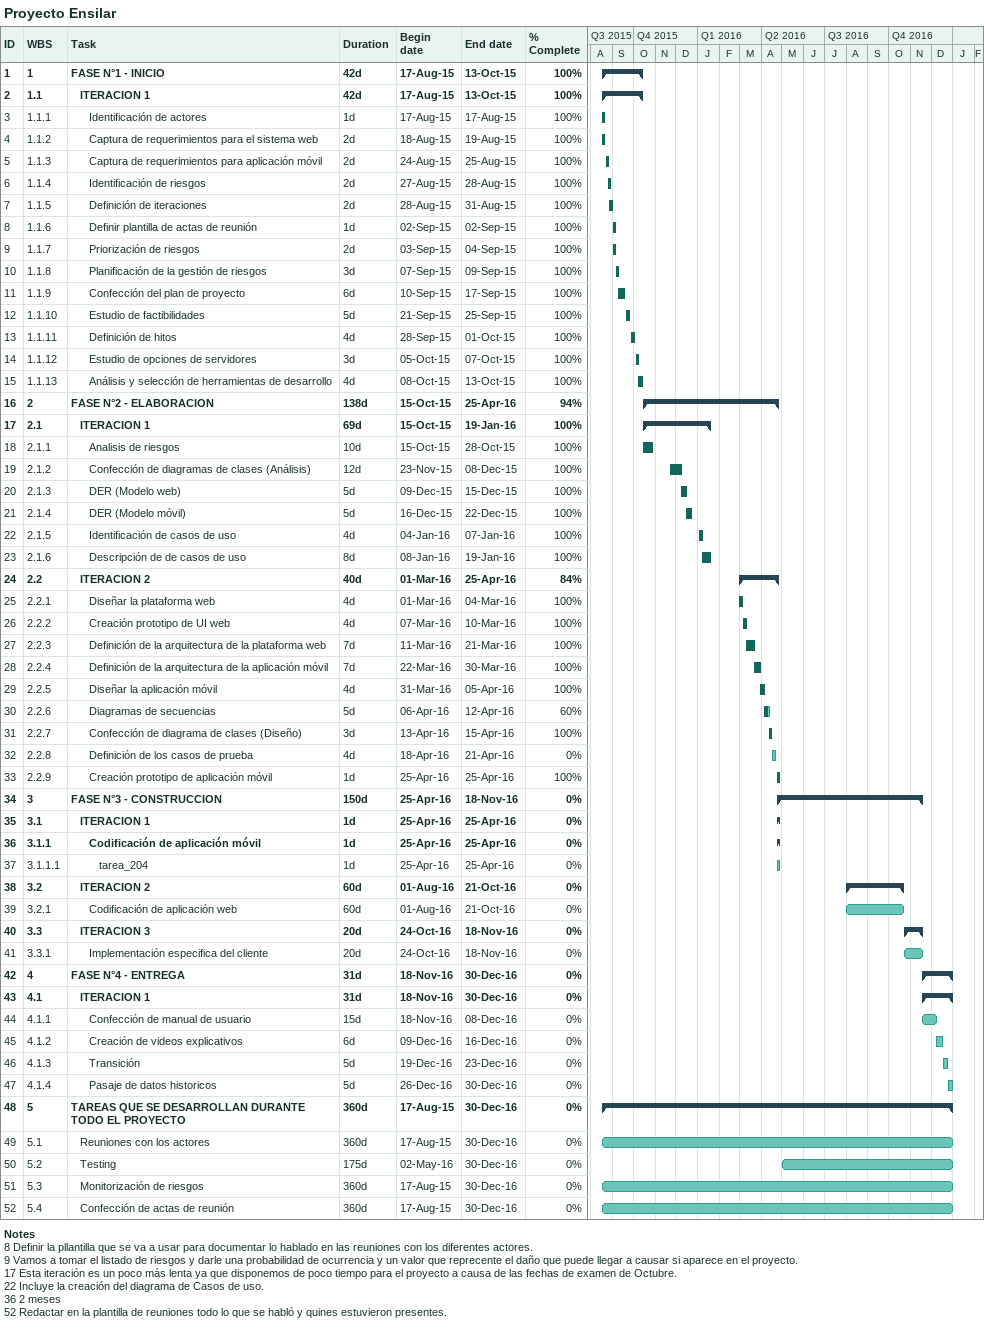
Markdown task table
Proyecto Ensilar

| ID | WBS | Task | Duration | Start | Finish | % complete |
|---|---|---|---|---|---|---|
| 1 | 1 | **FASE N°1 - INICIO** | 42d | 2015-08-17 | 2015-10-13 | 100 |
| 2 | 1.1 | **ITERACION 1** | 42d | 2015-08-17 | 2015-10-13 | 100 |
| 3 | 1.1.1 | Identificación de actores | 1d | 2015-08-17 | 2015-08-17 | 100 |
| 4 | 1.1.2 | Captura de requerimientos para el sistema web | 2d | 2015-08-18 | 2015-08-19 | 100 |
| 5 | 1.1.3 | Captura de requerimientos para aplicación móvil | 2d | 2015-08-24 | 2015-08-25 | 100 |
| 6 | 1.1.4 | Identificación de riesgos | 2d | 2015-08-27 | 2015-08-28 | 100 |
| 7 | 1.1.5 | Definición de iteraciones | 2d | 2015-08-28 | 2015-08-31 | 100 |
| 8 | 1.1.6 | Definir plantilla de actas de reunión | 1d | 2015-09-02 | 2015-09-02 | 100 |
| 9 | 1.1.7 | Priorización de riesgos | 2d | 2015-09-03 | 2015-09-04 | 100 |
| 10 | 1.1.8 | Planificación de la gestión de riesgos | 3d | 2015-09-07 | 2015-09-09 | 100 |
| 11 | 1.1.9 | Confección del plan de proyecto | 6d | 2015-09-10 | 2015-09-17 | 100 |
| 12 | 1.1.10 | Estudio de factibilidades | 5d | 2015-09-21 | 2015-09-25 | 100 |
| 13 | 1.1.11 | Definición de hitos | 4d | 2015-09-28 | 2015-10-01 | 100 |
| 14 | 1.1.12 | Estudio de opciones de servidores | 3d | 2015-10-05 | 2015-10-07 | 100 |
| 15 | 1.1.13 | Análisis y selección de herramientas de desarrollo | 4d | 2015-10-08 | 2015-10-13 | 100 |
| 16 | 2 | **FASE N°2 - ELABORACION** | 138d | 2015-10-15 | 2016-04-25 | 94 |
| 17 | 2.1 | **ITERACION 1** | 69d | 2015-10-15 | 2016-01-19 | 100 |
| 18 | 2.1.1 | Analisis de riesgos | 10d | 2015-10-15 | 2015-10-28 | 100 |
| 19 | 2.1.2 | Confección de diagramas de clases (Análisis) | 12d | 2015-11-23 | 2015-12-08 | 100 |
| 20 | 2.1.3 | DER (Modelo web) | 5d | 2015-12-09 | 2015-12-15 | 100 |
| 21 | 2.1.4 | DER (Modelo móvil) | 5d | 2015-12-16 | 2015-12-22 | 100 |
| 22 | 2.1.5 | Identificación de casos de uso | 4d | 2016-01-04 | 2016-01-07 | 100 |
| 23 | 2.1.6 | Descripción de de casos de uso | 8d | 2016-01-08 | 2016-01-19 | 100 |
| 24 | 2.2 | **ITERACION 2** | 40d | 2016-03-01 | 2016-04-25 | 84 |
| 25 | 2.2.1 | Diseñar la plataforma web | 4d | 2016-03-01 | 2016-03-04 | 100 |
| 26 | 2.2.2 | Creación prototipo de UI web | 4d | 2016-03-07 | 2016-03-10 | 100 |
| 27 | 2.2.3 | Definición de la arquitectura de la plataforma web | 7d | 2016-03-11 | 2016-03-21 | 100 |
| 28 | 2.2.4 | Definición de la arquitectura de la aplicación móvil | 7d | 2016-03-22 | 2016-03-30 | 100 |
| 29 | 2.2.5 | Diseñar la aplicación móvil | 4d | 2016-03-31 | 2016-04-05 | 100 |
| 30 | 2.2.6 | Diagramas de secuencias | 5d | 2016-04-06 | 2016-04-12 | 60 |
| 31 | 2.2.7 | Confección de diagrama de clases (Diseño) | 3d | 2016-04-13 | 2016-04-15 | 100 |
| 32 | 2.2.8 | Definición de los casos de prueba | 4d | 2016-04-18 | 2016-04-21 | 0 |
| 33 | 2.2.9 | Creación prototipo de aplicación móvil | 1d | 2016-04-25 | 2016-04-25 | 100 |
| 34 | 3 | **FASE N°3 - CONSTRUCCION** | 150d | 2016-04-25 | 2016-11-18 | 0 |
| 35 | 3.1 | **ITERACION 1** | 1d | 2016-04-25 | 2016-04-25 | 0 |
| 36 | 3.1.1 | **Codificación de aplicación móvil** | 1d | 2016-04-25 | 2016-04-25 | 0 |
| 37 | 3.1.1.1 | tarea_204 | 1d | 2016-04-25 | 2016-04-25 | 0 |
| 38 | 3.2 | **ITERACION 2** | 60d | 2016-08-01 | 2016-10-21 | 0 |
| 39 | 3.2.1 | Codificación de aplicación web | 60d | 2016-08-01 | 2016-10-21 | 0 |
| 40 | 3.3 | **ITERACION 3** | 20d | 2016-10-24 | 2016-11-18 | 0 |
| 41 | 3.3.1 | Implementación especifica del cliente | 20d | 2016-10-24 | 2016-11-18 | 0 |
| 42 | 4 | **FASE N°4 - ENTREGA** | 31d | 2016-11-18 | 2016-12-30 | 0 |
| 43 | 4.1 | **ITERACION 1** | 31d | 2016-11-18 | 2016-12-30 | 0 |
| 44 | 4.1.1 | Confección de manual de usuario | 15d | 2016-11-18 | 2016-12-08 | 0 |
| 45 | 4.1.2 | Creación de videos explicativos | 6d | 2016-12-09 | 2016-12-16 | 0 |
| 46 | 4.1.3 | Transición | 5d | 2016-12-19 | 2016-12-23 | 0 |
| 47 | 4.1.4 | Pasaje de datos historicos | 5d | 2016-12-26 | 2016-12-30 | 0 |
| 48 | 5 | **TAREAS QUE SE DESARROLLAN DURANTE TODO EL PROYECTO** | 360d | 2015-08-17 | 2016-12-30 | 0 |
| 49 | 5.1 | Reuniones con los actores | 360d | 2015-08-17 | 2016-12-30 | 0 |
| 50 | 5.2 | Testing | 175d | 2016-05-02 | 2016-12-30 | 0 |
| 51 | 5.3 | Monitorización de riesgos | 360d | 2015-08-17 | 2016-12-30 | 0 |
| 52 | 5.4 | Confección de actas de reunión | 360d | 2015-08-17 | 2016-12-30 | 0 |

Notes
- 8: Definir la pllantilla que se va a usar para documentar lo hablado en las reuniones con los diferentes actores.
- 9: Vamos a tomar el listado de riesgos y darle una probabilidad de ocurrencia y un valor que reprecente el daño que puede llegar a causar si aparece en el proyecto.
- 17: Esta iteración es un poco más lenta ya que disponemos de poco tiempo para el proyecto a causa de las fechas de examen de Octubre.
- 22: Incluye la creación del diagrama de Casos de uso.
- 36: 2 meses
- 52: Redactar en la plantilla de reuniones todo lo que se habló y quines estuvieron presentes.
